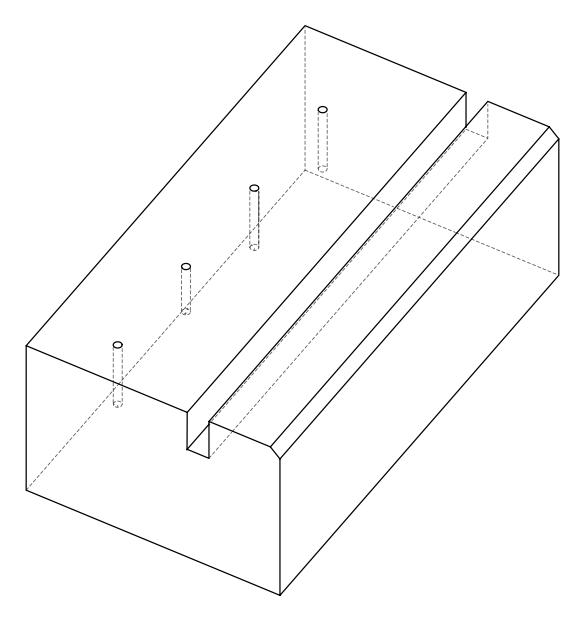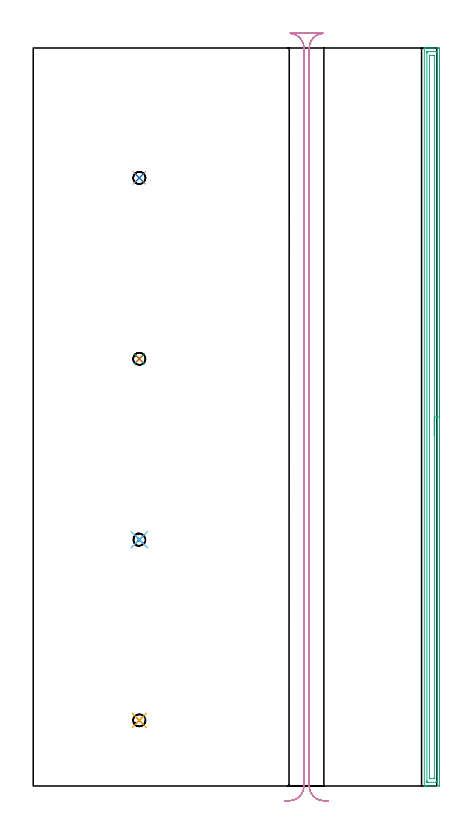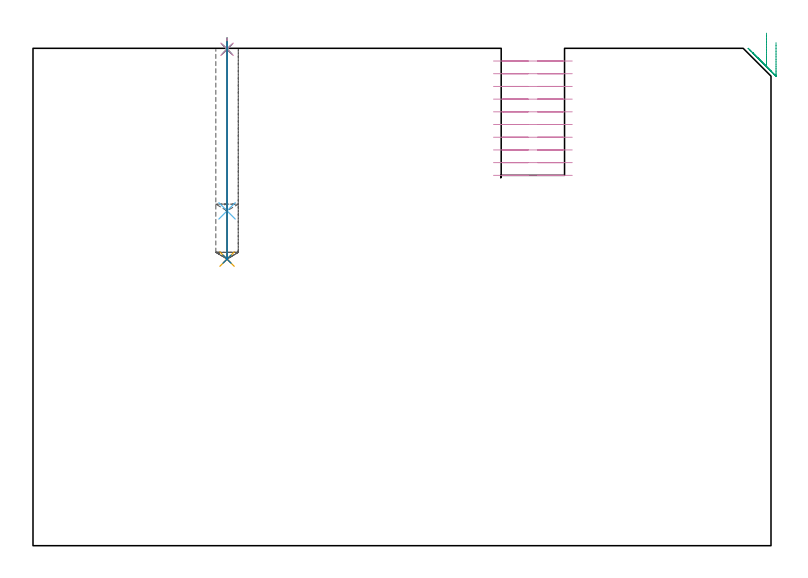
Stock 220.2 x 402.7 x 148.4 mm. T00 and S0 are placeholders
(PLAN: 10 operations, 3 tool changes, 28.7 min)
(1 SPOT_DRILL | STEP1POCKET | NXT0321_9005460120000 | 0.03 min | 0 mm3)
(2 SPOT_DRILL_1 | STEP1POCKET_1 | NXT0321_9005460120000 | 0.03 min | 0 mm3)
(3 SPOT_DRILL_2 | STEP1POCKET_2 | NXT0321_9005460120000 | 0.03 min | 0 mm3)
(4 SPOT_DRILL_3 | STEP1POCKET_3 | NXT0321_9005460120000 | 0.03 min | 0 mm3)
(5 DRILL_BLIND_HOLE_INTO_CENTER | STEP1POCKET | UGT0301_462 | 0.26 min | 2148 mm3)
(6 DRILL_BLIND_HOLE_INTO_CENTER_1 | STEP1POCKET_1 | UGT0301_462 | 0.2 min | 1646 mm3)
(7 DRILL_BLIND_HOLE_INTO_CENTER_2 | STEP1POCKET_2 | UGT0301_462 | 0.26 min | 2148 mm3)
(8 DRILL_BLIND_HOLE_INTO_CENTER_3 | STEP1POCKET_3 | UGT0301_462 | 0.26 min | 2150 mm3)
(9 AREA_MILL | FG_CHAMFER_SURFACE | UGT0205_001 | 9.9 min | 13873 mm3)
(10 MILL_RECTANGULAR_SLOT | SLOT_RECTANGULAR | NXT0201_012 | Follow Part, ap 4, ae 75% | 17.7 min | 288464 mm3)
(TOOL NXT0321_9005460120000 | NC Spot Drill, 142deg, 12mm, Carbide, Uncoated | D12 PA142 FL30 Z2)
(TOOL UGT0301_462 | Carbide Drill 6.7 mm | D6.7 PA118 FL63 Z2)
(TOOL UGT0205_001 | Chamfer Mill 20 x 3 x 45 deg. | D20 FL50 Z2)
(TOOL NXT0201_012 | ENDMILL 16mm [2P460-1600-NA 1630] | D16 FL38 Z6)
(OP 1 SPOT_DRILL)
G17 G21 G94 G90
T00 M6
G54
G17 G0 G90 X57.9 Y35.8 S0 M3
G43 Z158.4 H0
G94 G81 G98 Z148.112 F250. R151.4
G80
M5
M2
(OP 2 SPOT_DRILL_1)
G17 G21 G94 G90
T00 M6
G54
G17 G0 G90 X57.9 Y134.4 S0 M3
G43 Z158.4 H0
G94 G81 G98 Z148.112 F250. R151.4
G80
M5
M2
(OP 3 SPOT_DRILL_2)
G17 G21 G94 G90
T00 M6
G54
G17 G0 G90 X57.9 Y233.1 S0 M3
G43 Z158.4 H0
G94 G81 G98 Z148.112 F250. R151.4
G80
M5
M2
(OP 4 SPOT_DRILL_3)
G17 G21 G94 G90
T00 M6
G54
G17 G0 G90 X57.9 Y331.8 S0 M3
G43 Z158.4 H0
G94 G81 G98 Z148.112 F250. R151.4
G80
M5
M2
(OP 5 DRILL_BLIND_HOLE_INTO_CENTER)
G17 G21 G94 G90
T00 M6
G54
G17 G0 G90 X57.9 Y35.8 S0 M3
G43 Z158.4 H0
G94 G81 G98 Z85.5 F250. R150.4
G80
M5
M2
(OP 6 DRILL_BLIND_HOLE_INTO_CENTER_1)
G17 G21 G94 G90
T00 M6
G54
G17 G0 G90 X57.9 Y134.4 S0 M3
G43 Z158.4 H0
G94 G81 G98 Z99.9 F250. R150.4
G80
M5
M2
(OP 7 DRILL_BLIND_HOLE_INTO_CENTER_2)
G17 G21 G94 G90
T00 M6
G54
G17 G0 G90 X57.9 Y233.1 S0 M3
G43 Z158.4 H0
G94 G81 G98 Z85.5 F250. R150.4
G80
M5
M2
(OP 8 DRILL_BLIND_HOLE_INTO_CENTER_3)
G17 G21 G94 G90
T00 M6
G54
G17 G0 G90 X57.9 Y331.8 S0 M3
G43 Z158.4 H0
G94 G81 G98 Z85.5 F250. R150.4
G80
M5
M2
(OP 9 AREA_MILL)
G17 G21 G94 G90
T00 M6
G54
G17 G0 G90 X221.7 Y211.35 S1061 M3
G43 Z158.4 H0
Z150.1
G94 G1 Y211.312 Z149.228 F250.
Y211.198 Z148.364
Y211.009 Z147.512
Y210.747 Z146.68
Y210.413 Z145.874
Y210.01 Z145.1
Y209.542 Z144.364
Y209.01 Z143.672
Y208.421 Z143.029
Y207.778 Z142.44
Y207.086 Z141.908
Y206.35 Z141.44
Y205.576 Z141.037
Y204.77 Z140.703
Y203.938 Z140.441
Y203.086 Z140.252
Y202.222 Z140.138
Y201.35 Z140.1
Y0.628
X221.697 Y0.319 Z140.102
X221.692 Y0.01 Z140.106
X221.379 Y0. Z140.418
X216.659 Z145.136
X215.238 Z146.558
X214.877 Z146.918
X214.154 Z147.645
X213.875 Z147.925
X213.455 Y0.007 Z148.337
X213.403 Y0.01 Z148.388
X213.4 Y0.181 Z148.4
Y402.519
X213.403 Y402.69 Z148.388
X213.455 Y402.693 Z148.337
X213.875 Y402.7 Z147.925
X214.154 Z147.645
X214.877 Z146.918
X216.129 Z145.668
X217.548 Z144.248
X221.114 Z140.683
X221.381 Y402.698 Z140.416
X221.692 Y402.69 Z140.106
X221.699 Y402.379 Z140.099
X221.7 Y201.35 Z140.1
X220.286 Z141.514
Y2.354
X220.285 Y2.291 Z141.515
X220.279 Y2.166 Z141.521
X220.269 Y2.01 Z141.531
X220.223 Y2.007 Z141.577
X219.747 Y2.001 Z142.053
X215.291 Z146.509
X214.877 Y2.007 Z146.923
X214.825 Y2.01 Z146.976
X214.817 Y2.228 Z146.983
X214.815 Y2.354 Z146.985
X214.814 Y2.416 Z146.986
Y400.346
X214.815 Y400.409 Z146.985
X214.821 Y400.534 Z146.979
X214.831 Y400.69 Z146.969
X214.877 Y400.693 Z146.923
X215.353 Y400.699 Z146.447
X219.809 Z141.991
X220.223 Y400.693 Z141.577
X220.276 Y400.69 Z141.525
X220.283 Y400.472 Z141.517
X220.285 Y400.346 Z141.515
X220.286 Y400.284 Z141.514
Y201.35
X218.872 Z142.928
X218.871 Y4.097 Z142.929
X218.87 Y4.043 Z142.93
X218.868 Y4.017 Z142.932
X218.866 Y4.012 Z142.934
X218.848 Y4.009 Z142.952
X218.644 Y4.001 Z143.156
X216.863 Y4. Z144.937
X216.659 Y4.001 Z145.141
X216.455 Y4.005 Z145.345
X216.32 Y4.01 Z145.48
X216.235 Y4.018 Z145.565
X216.233 Y4.061 Z145.567
X216.231 Y4.205 Z145.569
X216.229 Y4.636 Z145.571
Y398.603
X216.23 Y398.657 Z145.57
X216.232 Y398.683 Z145.568
X216.234 Y398.688 Z145.566
X216.252 Y398.691 Z145.548
X216.456 Y398.699 Z145.344
X218.237 Y398.7 Z143.563
X218.441 Y398.699 Z143.359
X218.645 Y398.695 Z143.155
X218.78 Y398.69 Z143.02
X218.865 Y398.682 Z142.935
X218.867 Y398.639 Z142.933
X218.869 Y398.495 Z142.931
X218.871 Y398.064 Z142.929
X218.872 Y201.35 Z142.928
Y200.478 Z142.967
Y199.614 Z143.08
Y198.762 Z143.269
Y197.93 Z143.532
Y197.124 Z143.865
Y196.35 Z144.268
Y195.614 Z144.737
Y194.922 Z145.268
Y194.279 Z145.857
Y193.69 Z146.501
Y193.158 Z147.193
Y192.69 Z147.928
Y192.287 Z148.702
Y191.953 Z149.508
Y191.691 Z150.34
Y191.502 Z151.192
Y191.388 Z152.057
Y191.35 Z152.928
G0 Z158.4
M5
M2
(OP 10 MILL_RECTANGULAR_SLOT)
G17 G21 G94 G90
T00 M6
G54
G17 G0 G90 X160.897 Y-8.23 S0 M3
G43 Z158.4 H1
Z144.61
G94 G1 X157.908 Y-7.97 F250.
G2 X150.6 Y0. R8. F500.
G1 Y402.7
G2 X158.2 Y410.69 R8.
G1 Y410.7
X140.1
Y410.69
G2 X147.7 Y402.7 R8.
G1 Y0.
G2 X140.392 Y-7.97 R8.
G1 X137.403 Y-8.23 F250.
G0 X160.897 Z140.82
G1 X157.908 Y-7.97
G2 X150.6 Y0. R8. F500.
G1 Y402.7
G2 X158.2 Y410.69 R8.
G1 Y410.7
X140.1
Y410.69
G2 X147.7 Y402.7 R8.
G1 Y0.
G2 X140.392 Y-7.97 R8.
G1 X137.403 Y-8.23 F250.
G0 X160.897 Z137.03
G1 X157.908 Y-7.97
G2 X150.6 Y0. R8. F500.
G1 Y402.7
G2 X158.2 Y410.69 R8.
G1 Y410.7
X140.1
Y410.69
G2 X147.7 Y402.7 R8.
G1 Y0.
G2 X140.392 Y-7.97 R8.
G1 X137.403 Y-8.23 F250.
G0 X160.897 Z133.24
G1 X157.908 Y-7.97
G2 X150.6 Y0. R8. F500.
G1 Y402.7
G2 X158.2 Y410.69 R8.
G1 Y410.7
X140.1
Y410.69
G2 X147.7 Y402.7 R8.
G1 Y0.
G2 X140.392 Y-7.97 R8.
G1 X137.403 Y-8.23 F250.
G0 X160.897 Z129.45
G1 X157.908 Y-7.97
G2 X150.6 Y0. R8. F500.
G1 Y402.7
G2 X158.2 Y410.69 R8.
G1 Y410.7
X140.1
Y410.69
G2 X147.7 Y402.7 R8.
G1 Y0.
G2 X140.392 Y-7.97 R8.
G1 X137.403 Y-8.23 F250.
G0 X160.897 Z125.66
G1 X157.908 Y-7.97
G2 X150.6 Y0. R8. F500.
G1 Y402.7
G2 X158.2 Y410.69 R8.
G1 Y410.7
X140.1
Y410.69
G2 X147.7 Y402.7 R8.
G1 Y0.
G2 X140.392 Y-7.97 R8.
G1 X137.403 Y-8.23 F250.
G0 X160.897 Z121.87
G1 X157.908 Y-7.97
G2 X150.6 Y0. R8. F500.
G1 Y402.7
G2 X158.2 Y410.69 R8.
G1 Y410.7
X140.1
Y410.69
G2 X147.7 Y402.7 R8.
G1 Y0.
G2 X140.392 Y-7.97 R8.
G1 X137.403 Y-8.23 F250.
G0 X160.897 Z118.08
G1 X157.908 Y-7.97
G2 X150.6 Y0. R8. F500.
G1 Y402.7
G2 X158.2 Y410.69 R8.
G1 Y410.7
X140.1
Y410.69
G2 X147.7 Y402.7 R8.
G1 Y0.
G2 X140.392 Y-7.97 R8.
G1 X137.403 Y-8.23 F250.
G0 X160.897 Z114.29
G1 X157.908 Y-7.97
G2 X150.6 Y0. R8. F500.
G1 Y402.7
G2 X158.2 Y410.69 R8.
G1 Y410.7
X140.1
Y410.69
G2 X147.7 Y402.7 R8.
G1 Y0.
G2 X140.392 Y-7.97 R8.
G1 X137.403 Y-8.23 F250.
G0 X160.897 Z110.5
G1 X157.908 Y-7.97
G2 X150.6 Y0. R8. F500.
G1 Y402.7
G2 X158.2 Y410.69 R8.
G1 Y410.7
X140.1
Y410.69
G2 X147.7 Y402.7 R8.
G1 Y0.
G2 X140.392 Y-7.97 R8.
G1 X137.403 Y-8.23 F250.
G0 Z158.4
M5
M2
